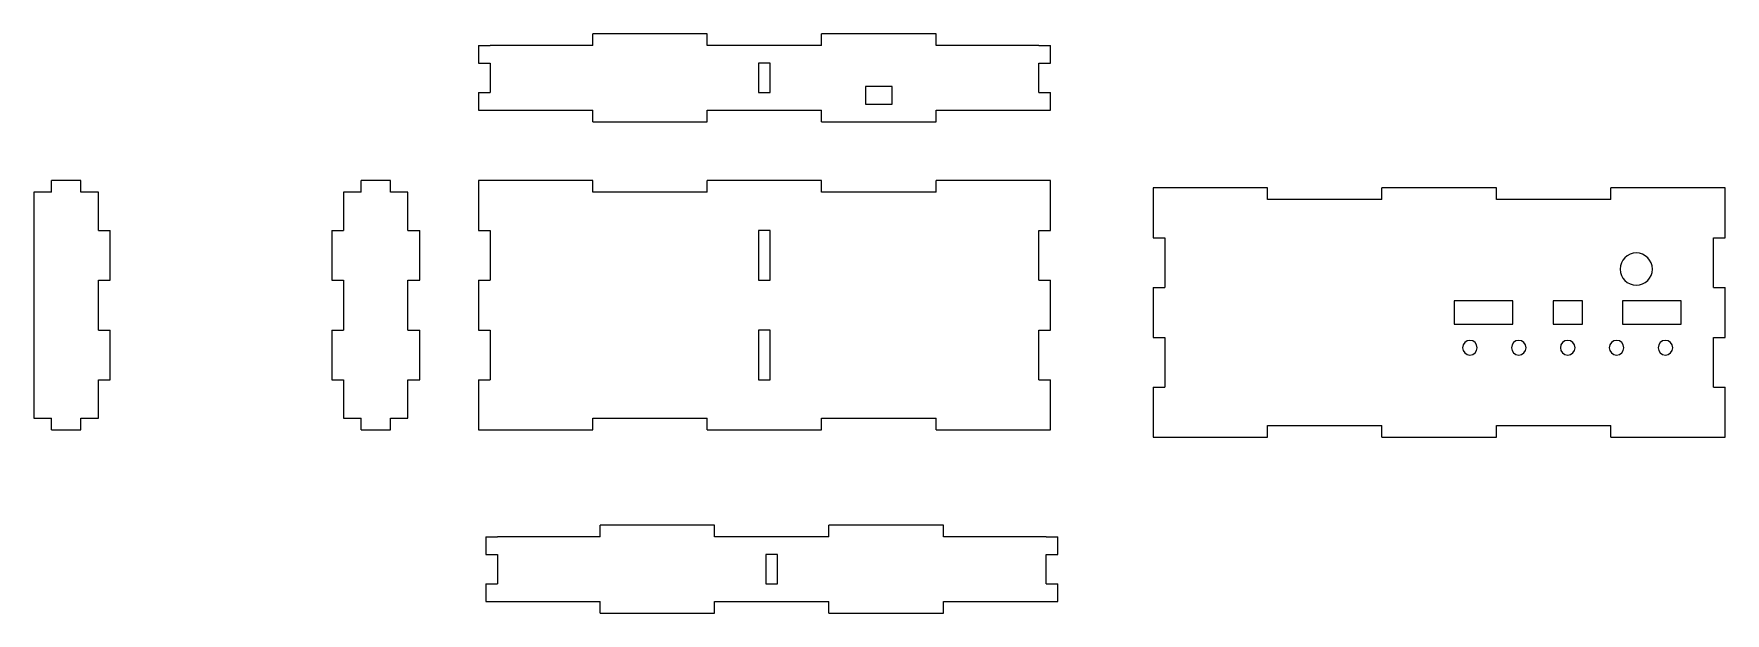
# Model space of a CAD drawing. Header units: millimetres. Extents: x -142 to 435, y -75 to 122.
import ezdxf

# ---------------------------------------------------------------- set-up
doc = ezdxf.new("R2010")
doc.units = ezdxf.units.MM
doc.layers.add('layer 1', color=5, linetype='Continuous', lineweight=25, true_color=0x0000ff)
doc.layers.add('layer 2', color=1, linetype='Continuous', lineweight=25, true_color=0xff0000)

msp = doc.modelspace()

# ---------------------------------------------------------------- linework, layer by layer
at = {"layer": 'layer 1'}
for p, q in [((88, 122.5), (49, 122.5)), ((49, 118.5), (49, 122.5)), ((88, 118.5), (88, 122.5)), ((166, 122.5), (127, 122.5)), ((127, 118.5), (127, 122.5)), ((166, 118.5), (166, 122.5)), ((10, 118.5), (10, 112.5)), ((10, 118.5), (14, 118.5)), ((49, 118.5), (14, 118.5)), ((127, 118.5), (88, 118.5)), ((201, 118.5), (166, 118.5)), ((201, 118.5), (205, 118.5)), ((205, 112.5), (205, 118.5)), ((10, 112.5), (14, 112.5)), ((14, 112.5), (14, 102.5)), ((201, 102.5), (201, 112.5)), ((201, 112.5), (205, 112.5)), ((10, 102.5), (10, 96.5)), ((10, 102.5), (14, 102.5)), ((201, 102.5), (205, 102.5)), ((205, 96.5), (205, 102.5)), ((10, 96.5), (14, 96.5)), ((14, 96.5), (49, 96.5)), ((49, 92.5), (49, 96.5)), ((49, 92.5), (88, 92.5)), ((88, 96.5), (127, 96.5)), ((88, 92.5), (88, 96.5)), ((127, 92.5), (127, 96.5)), ((127, 92.5), (166, 92.5)), ((166, 96.5), (201, 96.5)), ((166, 92.5), (166, 96.5)), ((201, 96.5), (205, 96.5)), ((-125.54, 72.5), (-135.54, 72.5)), ((-135.54, 68.5), (-135.54, 72.5)), ((-125.54, 68.5), (-125.54, 72.5)), ((-20, 72.5), (-30, 72.5)), ((-30, 68.5), (-30, 72.5)), ((-20, 68.5), (-20, 72.5)), ((49, 72.5), (10, 72.5)), ((10, 72.5), (10, 55.5)), ((49, 68.5), (49, 72.5)), ((127, 72.5), (88, 72.5)), ((88, 68.5), (88, 72.5)), ((127, 68.5), (127, 72.5)), ((205, 72.5), (166, 72.5)), ((166, 68.5), (166, 72.5)), ((205, 55.5), (205, 72.5)), ((279, 70), (240, 70)), ((240, 70), (240, 53)), ((279, 66), (279, 70)), ((357, 70), (318, 70)), ((318, 66), (318, 70)), ((357, 66), (357, 70)), ((435, 70), (396, 70)), ((396, 66), (396, 70)), ((435, 53), (435, 70)), ((-135.54, 68.5), (-141.54, 68.5)), ((-141.54, 68.5), (-141.54, -8.5)), ((-119.54, 68.5), (-125.54, 68.5)), ((-119.54, 55.5), (-119.54, 68.5)), ((-30, 68.5), (-36, 68.5)), ((-36, 68.5), (-36, 55.5)), ((-14, 68.5), (-20, 68.5)), ((-14, 55.5), (-14, 68.5)), ((88, 68.5), (49, 68.5)), ((166, 68.5), (127, 68.5)), ((318, 66), (279, 66)), ((396, 66), (357, 66)), ((-119.54, 55.5), (-115.54, 55.5)), ((-115.54, 38.5), (-115.54, 55.5)), ((-40, 55.5), (-40, 38.5)), ((-40, 55.5), (-36, 55.5)), ((-14, 55.5), (-10, 55.5)), ((-10, 38.5), (-10, 55.5)), ((10, 55.5), (14, 55.5)), ((14, 55.5), (14, 38.5)), ((201, 38.5), (201, 55.5)), ((201, 55.5), (205, 55.5)), ((240, 53), (244, 53)), ((244, 53), (244, 36)), ((431, 36), (431, 53)), ((431, 53), (435, 53)), ((-119.54, 21.5), (-119.54, 38.5)), ((-119.54, 38.5), (-115.54, 38.5)), ((-40, 38.5), (-36, 38.5)), ((-36, 38.5), (-36, 21.5)), ((-14, 21.5), (-14, 38.5)), ((-14, 38.5), (-10, 38.5)), ((10, 38.5), (10, 21.5)), ((10, 38.5), (14, 38.5)), ((201, 38.5), (205, 38.5)), ((205, 21.5), (205, 38.5)), ((240, 36), (240, 19)), ((240, 36), (244, 36)), ((431, 36), (435, 36)), ((435, 19), (435, 36)), ((-119.54, 21.5), (-115.54, 21.5)), ((-115.54, 4.5), (-115.54, 21.5)), ((-40, 21.5), (-40, 4.5)), ((-40, 21.5), (-36, 21.5)), ((-14, 21.5), (-10, 21.5)), ((-10, 4.5), (-10, 21.5)), ((10, 21.5), (14, 21.5)), ((14, 21.5), (14, 4.5)), ((201, 4.5), (201, 21.5)), ((201, 21.5), (205, 21.5)), ((240, 19), (244, 19)), ((244, 19), (244, 2)), ((431, 2), (431, 19)), ((431, 19), (435, 19)), ((-119.54, -8.5), (-119.54, 4.5)), ((-119.54, 4.5), (-115.54, 4.5)), ((-40, 4.5), (-36, 4.5)), ((-36, 4.5), (-36, -8.5)), ((-14, -8.5), (-14, 4.5)), ((-14, 4.5), (-10, 4.5)), ((10, 4.5), (10, -12.5)), ((10, 4.5), (14, 4.5)), ((201, 4.5), (205, 4.5)), ((205, -12.5), (205, 4.5)), ((240, 2), (240, -15)), ((240, 2), (244, 2)), ((431, 2), (435, 2)), ((435, -15), (435, 2)), ((-141.54, -8.5), (-135.54, -8.5)), ((-135.54, -12.5), (-135.54, -8.5)), ((-125.54, -8.5), (-119.54, -8.5)), ((-125.54, -12.5), (-125.54, -8.5)), ((-36, -8.5), (-30, -8.5)), ((-30, -12.5), (-30, -8.5)), ((-20, -8.5), (-14, -8.5)), ((-20, -12.5), (-20, -8.5)), ((49, -8.5), (88, -8.5)), ((49, -12.5), (49, -8.5)), ((88, -12.5), (88, -8.5)), ((88, -12.5), (88, -8.5)), ((127, -8.5), (166, -8.5)), ((127, -12.5), (127, -8.5)), ((166, -12.5), (166, -8.5)), ((279, -11), (318, -11)), ((279, -15), (279, -11)), ((318, -15), (318, -11)), ((318, -15), (318, -11)), ((357, -11), (396, -11)), ((357, -15), (357, -11)), ((396, -15), (396, -11)), ((-135.54, -12.5), (-125.54, -12.5)), ((-30, -12.5), (-20, -12.5)), ((10, -12.5), (49, -12.5)), ((88, -12.5), (127, -12.5)), ((166, -12.5), (205, -12.5)), ((240, -15), (279, -15)), ((318, -15), (357, -15)), ((396, -15), (435, -15)), ((90.5, -45), (51.5, -45)), ((51.5, -49), (51.5, -45)), ((90.5, -49), (90.5, -45)), ((168.5, -45), (129.5, -45)), ((129.5, -49), (129.5, -45)), ((168.5, -49), (168.5, -45)), ((12.5, -49), (12.5, -55)), ((12.5, -49), (16.5, -49)), ((51.5, -49), (16.5, -49)), ((129.5, -49), (90.5, -49)), ((203.5, -49), (168.5, -49)), ((203.5, -49), (207.5, -49)), ((207.5, -55), (207.5, -49)), ((12.5, -55), (16.5, -55)), ((16.5, -55), (16.5, -65)), ((203.5, -65), (203.5, -55)), ((203.5, -55), (207.5, -55)), ((12.5, -65), (12.5, -71)), ((12.5, -65), (16.5, -65)), ((203.5, -65), (207.5, -65)), ((207.5, -71), (207.5, -65)), ((12.5, -71), (16.5, -71)), ((16.5, -71), (51.5, -71)), ((51.5, -75), (51.5, -71)), ((90.5, -71), (129.5, -71)), ((90.5, -75), (90.5, -71)), ((129.5, -75), (129.5, -71)), ((168.5, -71), (203.5, -71)), ((168.5, -75), (168.5, -71)), ((203.5, -71), (207.5, -71)), ((51.5, -75), (90.5, -75)), ((129.5, -75), (168.5, -75))]:
    msp.add_line(p, q, dxfattribs=at)
at = {"layer": 'layer 2'}
for p, q in [((109.5, 112.5), (105.5, 112.5)), ((105.5, 112.5), (105.5, 102.5)), ((109.5, 102.5), (109.5, 112.5)), ((151, 104.5), (142, 104.5)), ((142, 104.5), (142, 98.5)), ((151, 98.5), (151, 104.5)), ((105.5, 102.5), (109.5, 102.5)), ((142, 98.5), (151, 98.5)), ((109.5, 55.5), (105.5, 55.5)), ((105.5, 55.5), (105.5, 38.5)), ((109.5, 38.5), (109.5, 55.5)), ((105.5, 38.5), (109.5, 38.5)), ((362.63, 31.5), (342.63, 31.5)), ((342.63, 31.5), (342.63, 23.5)), ((362.63, 23.5), (362.63, 31.5)), ((386.31, 31.5), (376.31, 31.5)), ((376.31, 31.5), (376.31, 23.5)), ((386.31, 23.5), (386.31, 31.5)), ((420, 31.5), (400, 31.5)), ((400, 31.5), (400, 23.5)), ((420, 23.5), (420, 31.5)), ((342.63, 23.5), (362.63, 23.5)), ((376.31, 23.5), (386.31, 23.5)), ((400, 23.5), (420, 23.5)), ((109.5, 21.5), (105.5, 21.5)), ((105.5, 21.5), (105.5, 4.5)), ((109.5, 4.5), (109.5, 21.5)), ((105.5, 4.5), (109.5, 4.5)), ((112, -55), (108, -55)), ((108, -55), (108, -65)), ((112, -65), (112, -55)), ((108, -65), (112, -65))]:
    msp.add_line(p, q, dxfattribs=at)
for centre, radius, start, end in [((404.7, 42.29), 5.5, 0, 180), ((404.7, 42.29), 5.5, 180, 0), ((347.98, 15.5), 2.5, 0, 180), ((364.65, 15.5), 2.5, 0, 180), ((381.31, 15.5), 2.5, 0, 180), ((397.98, 15.5), 2.5, 0, 180), ((414.65, 15.5), 2.5, 0, 180), ((347.98, 15.5), 2.5, 180, 0), ((364.65, 15.5), 2.5, 180, 0), ((381.31, 15.5), 2.5, 180, 0), ((397.98, 15.5), 2.5, 180, 0), ((414.65, 15.5), 2.5, 180, 0)]:
    msp.add_arc(centre, radius, start, end, dxfattribs=at)

doc.saveas('drawing.dxf')
